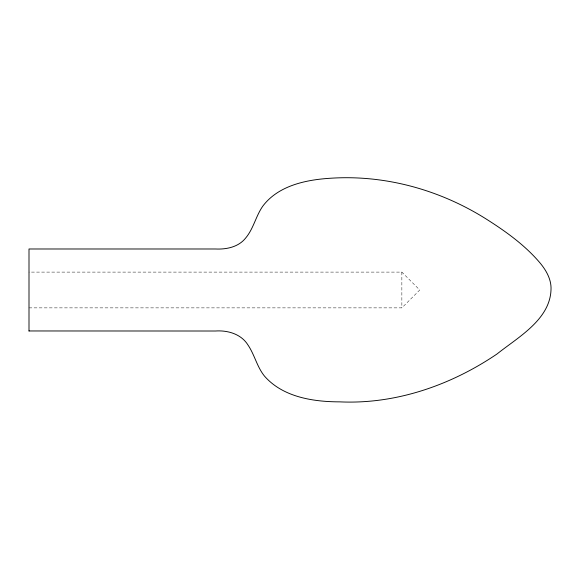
<?xml version="1.0" encoding="UTF-8"?>
<svg xmlns="http://www.w3.org/2000/svg" width="580" height="580" viewBox="0 0 580 580"><rect width="100%" height="100%" fill="white"/><g stroke="black" fill="none" stroke-linecap="round" stroke-linejoin="round"><path stroke-width="0.43" stroke-dasharray="2.9 2.17" d="M29 307.871L401.86 307.871L419.753 290L401.86 272.1L29 272.1M401.86 272.1L401.86 307.9"/><path stroke-width="0.87" d="M29 330.962L215.426 331.013C227.701 330.136 241.164 333.993 247.957 344.984C254.598 354.728 256.969 366.828 264.451 376.065C282.808 397.133 313.222 401.831 339.764 401.86C395.872 404.463 451.015 385.192 497.075 353.945C517.802 337.386 549.767 319.899 551 290C551.638 279.647 546.164 270.193 539.697 262.537C525.321 245.71 507.253 232.493 488.708 220.625C441.728 190.291 385.671 174.399 329.672 178.299C305.537 179.873 278.023 185.76 262.733 206.233C255.823 216.123 253.561 228.593 245.746 237.923C238.605 247.065 226.446 249.545 215.426 248.987L29 248.987L29 331.013"/></g></svg>
